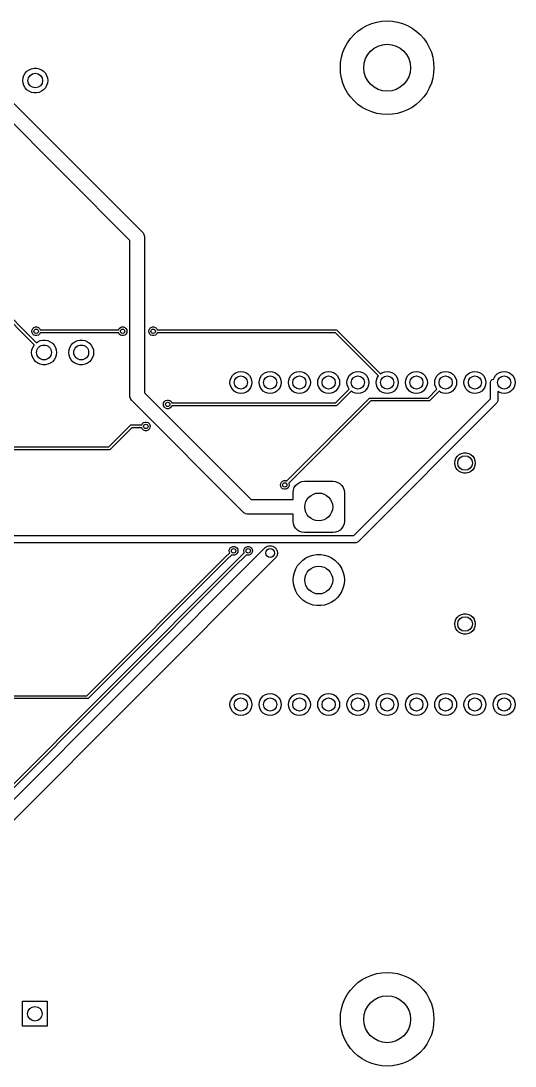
# Model space of a CAD drawing. Extents: x 2.09 to 5.54, y -4.3 to -1.49.
# Drawn here: x 4.211 to 5.541, y -4.299 to -1.488 of the extents above; entities that cross this region are included whole.
import ezdxf

# ---------------------------------------------------------------- set-up
doc = ezdxf.new("R2010")
doc.units = 0
doc.header["$MEASUREMENT"] = 0
doc.layers.add('BLACK', color=7, linetype='CONTINUOUS')

msp = doc.modelspace()

# ---------------------------------------------------------------- linework, layer by layer
at = {"layer": 'BLACK', "linetype": 'CONTINUOUS'}
for p, q in [((5.1688, -1.4913), (5.1827, -1.489)), ((5.1827, -1.489), (5.1969, -1.4882)), ((5.1969, -1.4882), (5.211, -1.489)), ((5.211, -1.489), (5.2249, -1.4913)), ((5.1078, -1.5251), (5.1183, -1.5157)), ((5.1183, -1.5157), (5.1298, -1.5075)), ((5.1298, -1.5075), (5.1422, -1.5007)), ((5.1422, -1.5007), (5.1552, -1.4953)), ((5.1552, -1.4953), (5.1688, -1.4913)), ((5.2249, -1.4913), (5.2385, -1.4953)), ((5.2385, -1.4953), (5.2515, -1.5007)), ((5.2515, -1.5007), (5.2639, -1.5075)), ((5.2639, -1.5075), (5.2754, -1.5157)), ((5.2754, -1.5157), (5.2859, -1.5251)), ((5.0902, -1.5471), (5.0984, -1.5356)), ((5.0984, -1.5356), (5.1078, -1.5251)), ((5.2859, -1.5251), (5.2953, -1.5356)), ((5.2953, -1.5356), (5.3035, -1.5471)), ((5.074, -1.5861), (5.0779, -1.5726)), ((5.0779, -1.5726), (5.0833, -1.5595)), ((5.0833, -1.5595), (5.0902, -1.5471)), ((5.3035, -1.5471), (5.3104, -1.5595)), ((5.3104, -1.5595), (5.3158, -1.5726)), ((5.3158, -1.5726), (5.3197, -1.5861)), ((5.0709, -1.6142), (5.0717, -1.6001)), ((5.0717, -1.6001), (5.074, -1.5861)), ((5.3197, -1.5861), (5.322, -1.6001)), ((5.322, -1.6001), (5.3228, -1.6142)), ((4.2191, -1.635), (4.2226, -1.629)), ((4.2226, -1.629), (4.2273, -1.6238)), ((4.2273, -1.6238), (4.2329, -1.6196)), ((4.2329, -1.6196), (4.2393, -1.6168)), ((4.2393, -1.6168), (4.2462, -1.6153)), ((4.2462, -1.6153), (4.2532, -1.6153)), ((4.2532, -1.6153), (4.26, -1.6168)), ((4.26, -1.6168), (4.2664, -1.6196)), ((4.2664, -1.6196), (4.272, -1.6238)), ((4.272, -1.6238), (4.2767, -1.629)), ((4.2767, -1.629), (4.2802, -1.635)), ((5.0717, -1.6283), (5.0709, -1.6142)), ((5.074, -1.6422), (5.0717, -1.6283)), ((5.322, -1.6283), (5.3197, -1.6422)), ((5.3228, -1.6142), (5.322, -1.6283)), ((4.2162, -1.6486), (4.2169, -1.6417)), ((4.2169, -1.6556), (4.2162, -1.6486)), ((4.2169, -1.6417), (4.2191, -1.635)), ((4.2191, -1.6622), (4.2169, -1.6556)), ((4.2802, -1.635), (4.2824, -1.6417)), ((4.2824, -1.6556), (4.2802, -1.6622)), ((4.2824, -1.6417), (4.2831, -1.6486)), ((4.2831, -1.6486), (4.2824, -1.6556)), ((5.0779, -1.6558), (5.074, -1.6422)), ((5.0833, -1.6688), (5.0779, -1.6558)), ((5.3158, -1.6558), (5.3104, -1.6688)), ((5.3197, -1.6422), (5.3158, -1.6558)), ((4.2226, -1.6683), (4.2191, -1.6622)), ((4.2273, -1.6735), (4.2226, -1.6683)), ((4.2329, -1.6776), (4.2273, -1.6735)), ((4.2393, -1.6804), (4.2329, -1.6776)), ((4.2462, -1.6819), (4.2393, -1.6804)), ((4.2532, -1.6819), (4.2462, -1.6819)), ((4.26, -1.6804), (4.2532, -1.6819)), ((4.2664, -1.6776), (4.26, -1.6804)), ((4.272, -1.6735), (4.2664, -1.6776)), ((4.2767, -1.6683), (4.272, -1.6735)), ((4.2802, -1.6622), (4.2767, -1.6683)), ((5.0902, -1.6812), (5.0833, -1.6688)), ((5.0984, -1.6927), (5.0902, -1.6812)), ((5.3035, -1.6812), (5.2953, -1.6927)), ((5.3104, -1.6688), (5.3035, -1.6812)), ((4.1693, -1.6878), (4.5379, -2.0564)), ((5.1078, -1.7033), (5.0984, -1.6927)), ((5.1183, -1.7127), (5.1078, -1.7033)), ((5.1298, -1.7208), (5.1183, -1.7127)), ((5.2754, -1.7127), (5.2639, -1.7208)), ((5.2859, -1.7033), (5.2754, -1.7127)), ((5.2953, -1.6927), (5.2859, -1.7033)), ((4.5043, -2.0785), (4.1496, -1.7238)), ((5.1422, -1.7277), (5.1298, -1.7208)), ((5.1552, -1.7331), (5.1422, -1.7277)), ((5.1688, -1.737), (5.1552, -1.7331)), ((5.1827, -1.7394), (5.1688, -1.737)), ((5.1969, -1.7402), (5.1827, -1.7394)), ((5.211, -1.7394), (5.1969, -1.7402)), ((5.2249, -1.737), (5.211, -1.7394)), ((5.2385, -1.7331), (5.2249, -1.737)), ((5.2515, -1.7277), (5.2385, -1.7331)), ((5.2639, -1.7208), (5.2515, -1.7277)), ((3.7219, -1.8231), (4.2526, -2.3538)), ((4.247, -2.3593), (3.7175, -1.8298)), ((4.5043, -2.4965), (4.5043, -2.0785)), ((4.5379, -2.0564), (4.5396, -2.0583)), ((4.5396, -2.0583), (4.5396, -2.0583)), ((4.5396, -2.0583), (4.5418, -2.0622)), ((4.5418, -2.0622), (4.5422, -2.0628)), ((4.5422, -2.0628), (4.5435, -2.0677)), ((4.5435, -2.0677), (4.5435, -2.0677)), ((4.5435, -2.0677), (4.5437, -2.0703)), ((4.5437, -2.0703), (4.5437, -2.4883)), ((4.2402, -2.3228), (4.2409, -2.3188)), ((4.2409, -2.3269), (4.2402, -2.3228)), ((4.2409, -2.3188), (4.2429, -2.3152)), ((4.2429, -2.3304), (4.2409, -2.3269)), ((4.2429, -2.3152), (4.2461, -2.3126)), ((4.2461, -2.3331), (4.2429, -2.3304)), ((4.2461, -2.3126), (4.2499, -2.3112)), ((4.2499, -2.3345), (4.2461, -2.3331)), ((4.2499, -2.3112), (4.254, -2.3112)), ((4.254, -2.3112), (4.2579, -2.3126)), ((4.2579, -2.3331), (4.254, -2.3345)), ((4.2579, -2.3126), (4.261, -2.3152)), ((4.261, -2.3304), (4.2579, -2.3331)), ((4.261, -2.3152), (4.2631, -2.3188)), ((4.2631, -2.3269), (4.261, -2.3304)), ((4.2631, -2.3188), (4.2631, -2.3189)), ((4.2631, -2.3189), (4.4488, -2.3189)), ((4.4488, -2.3268), (4.2631, -2.3268)), ((4.2631, -2.3268), (4.2631, -2.3269)), ((4.4488, -2.3189), (4.4735, -2.3189)), ((4.4735, -2.3268), (4.4488, -2.3268)), ((4.4735, -2.3188), (4.4756, -2.3152)), ((4.4735, -2.3189), (4.4735, -2.3188)), ((4.4735, -2.3269), (4.4735, -2.3268)), ((4.4756, -2.3304), (4.4735, -2.3269)), ((4.4756, -2.3152), (4.4787, -2.3126)), ((4.4787, -2.3331), (4.4756, -2.3304)), ((4.4787, -2.3126), (4.4826, -2.3112)), ((4.4826, -2.3345), (4.4787, -2.3331)), ((4.4826, -2.3112), (4.4867, -2.3112)), ((4.4867, -2.3112), (4.4906, -2.3126)), ((4.4906, -2.3331), (4.4867, -2.3345)), ((4.4906, -2.3126), (4.4937, -2.3152)), ((4.4937, -2.3304), (4.4906, -2.3331)), ((4.4937, -2.3152), (4.4957, -2.3188)), ((4.4957, -2.3269), (4.4937, -2.3304)), ((4.4957, -2.3188), (4.4965, -2.3228)), ((4.4965, -2.3228), (4.4957, -2.3269)), ((4.5551, -2.3228), (4.5558, -2.3188)), ((4.5558, -2.3269), (4.5551, -2.3228)), ((4.5558, -2.3188), (4.5579, -2.3152)), ((4.5579, -2.3304), (4.5558, -2.3269)), ((4.5579, -2.3152), (4.561, -2.3126)), ((4.561, -2.3331), (4.5579, -2.3304)), ((4.561, -2.3126), (4.5649, -2.3112)), ((4.5649, -2.3345), (4.561, -2.3331)), ((4.5649, -2.3112), (4.569, -2.3112)), ((4.569, -2.3112), (4.5728, -2.3126)), ((4.5728, -2.3331), (4.569, -2.3345)), ((4.5728, -2.3126), (4.576, -2.3152)), ((4.576, -2.3304), (4.5728, -2.3331)), ((4.576, -2.3152), (4.578, -2.3188)), ((4.578, -2.3269), (4.576, -2.3304)), ((4.578, -2.3188), (4.578, -2.3189)), ((4.578, -2.3189), (5.0591, -2.3189)), ((5.0574, -2.3268), (4.578, -2.3268)), ((4.578, -2.3268), (4.578, -2.3269)), ((5.1734, -2.4428), (5.0574, -2.3268)), ((5.0591, -2.3189), (5.0598, -2.319)), ((5.0598, -2.319), (5.0612, -2.3196)), ((5.0612, -2.3196), (5.0618, -2.3201)), ((5.0618, -2.3201), (5.179, -2.4372)), ((4.2427, -2.3663), (4.2462, -2.3603)), ((4.2462, -2.3603), (4.247, -2.3593)), ((4.254, -2.3345), (4.2499, -2.3345)), ((4.2526, -2.3538), (4.2565, -2.3509)), ((4.2565, -2.3509), (4.2629, -2.3481)), ((4.2629, -2.3481), (4.2697, -2.3466)), ((4.2697, -2.3466), (4.2767, -2.3466)), ((4.2767, -2.3466), (4.2836, -2.3481)), ((4.2836, -2.3481), (4.29, -2.3509)), ((4.29, -2.3509), (4.2956, -2.3551)), ((4.2956, -2.3551), (4.3003, -2.3603)), ((4.3003, -2.3603), (4.3038, -2.3663)), ((4.3427, -2.3663), (4.3462, -2.3603)), ((4.3462, -2.3603), (4.3508, -2.3551)), ((4.3508, -2.3551), (4.3565, -2.3509)), ((4.3565, -2.3509), (4.3629, -2.3481)), ((4.3629, -2.3481), (4.3697, -2.3466)), ((4.3697, -2.3466), (4.3767, -2.3466)), ((4.3767, -2.3466), (4.3836, -2.3481)), ((4.3836, -2.3481), (4.39, -2.3509)), ((4.39, -2.3509), (4.3956, -2.3551)), ((4.3956, -2.3551), (4.4003, -2.3603)), ((4.4003, -2.3603), (4.4038, -2.3663)), ((4.4867, -2.3345), (4.4826, -2.3345)), ((4.569, -2.3345), (4.5649, -2.3345)), ((4.2398, -2.3799), (4.2405, -2.373)), ((4.2405, -2.3869), (4.2398, -2.3799)), ((4.2405, -2.373), (4.2427, -2.3663)), ((4.2427, -2.3935), (4.2405, -2.3869)), ((4.3038, -2.3663), (4.306, -2.373)), ((4.306, -2.3869), (4.3038, -2.3935)), ((4.306, -2.373), (4.3067, -2.3799)), ((4.3067, -2.3799), (4.306, -2.3869)), ((4.3398, -2.3799), (4.3405, -2.373)), ((4.3405, -2.3869), (4.3398, -2.3799)), ((4.3405, -2.373), (4.3427, -2.3663)), ((4.3427, -2.3935), (4.3405, -2.3869)), ((4.4038, -2.3663), (4.406, -2.373)), ((4.406, -2.3869), (4.4038, -2.3935)), ((4.406, -2.373), (4.4067, -2.3799)), ((4.4067, -2.3799), (4.406, -2.3869)), ((4.2462, -2.3996), (4.2427, -2.3935)), ((4.2508, -2.4048), (4.2462, -2.3996)), ((4.2565, -2.4089), (4.2508, -2.4048)), ((4.2629, -2.4117), (4.2565, -2.4089)), ((4.2697, -2.4132), (4.2629, -2.4117)), ((4.2767, -2.4132), (4.2697, -2.4132)), ((4.2836, -2.4117), (4.2767, -2.4132)), ((4.29, -2.4089), (4.2836, -2.4117)), ((4.2956, -2.4048), (4.29, -2.4089)), ((4.3003, -2.3996), (4.2956, -2.4048)), ((4.3038, -2.3935), (4.3003, -2.3996)), ((4.3462, -2.3996), (4.3427, -2.3935)), ((4.3508, -2.4048), (4.3462, -2.3996)), ((4.3565, -2.4089), (4.3508, -2.4048)), ((4.3629, -2.4117), (4.3565, -2.4089)), ((4.3697, -2.4132), (4.3629, -2.4117)), ((4.3767, -2.4132), (4.3697, -2.4132)), ((4.3836, -2.4117), (4.3767, -2.4132)), ((4.39, -2.4089), (4.3836, -2.4117)), ((4.3956, -2.4048), (4.39, -2.4089)), ((4.4003, -2.3996), (4.3956, -2.4048)), ((4.4038, -2.3935), (4.4003, -2.3996)), ((4.7765, -2.4478), (4.7801, -2.4422)), ((4.7801, -2.4422), (4.7847, -2.4375)), ((4.7847, -2.4375), (4.7903, -2.434)), ((4.7903, -2.434), (4.7966, -2.4318)), ((4.7966, -2.4318), (4.8031, -2.4311)), ((4.8031, -2.4311), (4.8097, -2.4318)), ((4.8097, -2.4318), (4.816, -2.434)), ((4.816, -2.434), (4.8216, -2.4375)), ((4.8216, -2.4375), (4.8262, -2.4422)), ((4.8262, -2.4422), (4.8298, -2.4478)), ((4.8553, -2.4478), (4.8588, -2.4422)), ((4.8588, -2.4422), (4.8635, -2.4375)), ((4.8635, -2.4375), (4.8691, -2.434)), ((4.8691, -2.434), (4.8753, -2.4318)), ((4.8753, -2.4318), (4.8819, -2.4311)), ((4.8819, -2.4311), (4.8885, -2.4318)), ((4.8885, -2.4318), (4.8947, -2.434)), ((4.8947, -2.434), (4.9003, -2.4375)), ((4.9003, -2.4375), (4.905, -2.4422)), ((4.905, -2.4422), (4.9085, -2.4478)), ((4.934, -2.4478), (4.9375, -2.4422)), ((4.9375, -2.4422), (4.9422, -2.4375)), ((4.9422, -2.4375), (4.9478, -2.434)), ((4.9478, -2.434), (4.9541, -2.4318)), ((4.9541, -2.4318), (4.9606, -2.4311)), ((4.9606, -2.4311), (4.9672, -2.4318)), ((4.9672, -2.4318), (4.9734, -2.434)), ((4.9734, -2.434), (4.979, -2.4375)), ((4.979, -2.4375), (4.9837, -2.4422)), ((4.9837, -2.4422), (4.9872, -2.4478)), ((5.0128, -2.4478), (5.0163, -2.4422)), ((5.0163, -2.4422), (5.021, -2.4375)), ((5.021, -2.4375), (5.0266, -2.434)), ((5.0266, -2.434), (5.0328, -2.4318)), ((5.0328, -2.4318), (5.0394, -2.4311)), ((5.0394, -2.4311), (5.0459, -2.4318)), ((5.0459, -2.4318), (5.0522, -2.434)), ((5.0522, -2.434), (5.0578, -2.4375)), ((5.0578, -2.4375), (5.0625, -2.4422)), ((5.0625, -2.4422), (5.066, -2.4478)), ((5.0915, -2.4478), (5.095, -2.4422)), ((5.095, -2.4422), (5.0997, -2.4375)), ((5.0997, -2.4375), (5.1053, -2.434)), ((5.1053, -2.434), (5.1115, -2.4318)), ((5.1115, -2.4318), (5.1181, -2.4311)), ((5.1181, -2.4311), (5.1247, -2.4318)), ((5.1247, -2.4318), (5.1309, -2.434)), ((5.1309, -2.434), (5.1365, -2.4375)), ((5.1365, -2.4375), (5.1412, -2.4422)), ((5.1412, -2.4422), (5.1447, -2.4478)), ((5.1702, -2.4478), (5.1734, -2.4428)), ((5.179, -2.4372), (5.184, -2.434)), ((5.184, -2.434), (5.1903, -2.4318)), ((5.1903, -2.4318), (5.1969, -2.4311)), ((5.1969, -2.4311), (5.2034, -2.4318)), ((5.2034, -2.4318), (5.2097, -2.434)), ((5.2097, -2.434), (5.2153, -2.4375)), ((5.2153, -2.4375), (5.2199, -2.4422)), ((5.2199, -2.4422), (5.2235, -2.4478)), ((5.249, -2.4478), (5.2525, -2.4422)), ((5.2525, -2.4422), (5.2572, -2.4375)), ((5.2572, -2.4375), (5.2628, -2.434)), ((5.2628, -2.434), (5.269, -2.4318)), ((5.269, -2.4318), (5.2756, -2.4311)), ((5.2756, -2.4311), (5.2822, -2.4318)), ((5.2822, -2.4318), (5.2884, -2.434)), ((5.2884, -2.434), (5.294, -2.4375)), ((5.294, -2.4375), (5.2987, -2.4422)), ((5.2987, -2.4422), (5.3022, -2.4478)), ((5.3277, -2.4478), (5.3312, -2.4422)), ((5.3312, -2.4422), (5.3359, -2.4375)), ((5.3359, -2.4375), (5.3415, -2.434)), ((5.3415, -2.434), (5.3478, -2.4318)), ((5.3478, -2.4318), (5.3543, -2.4311)), ((5.3543, -2.4311), (5.3609, -2.4318)), ((5.3609, -2.4318), (5.3671, -2.434)), ((5.3671, -2.434), (5.3727, -2.4375)), ((5.3727, -2.4375), (5.3774, -2.4422)), ((5.3774, -2.4422), (5.3809, -2.4478)), ((5.4065, -2.4478), (5.41, -2.4422)), ((5.41, -2.4422), (5.4147, -2.4375)), ((5.4147, -2.4375), (5.4203, -2.434)), ((5.4203, -2.434), (5.4265, -2.4318)), ((5.4265, -2.4318), (5.4331, -2.4311)), ((5.4331, -2.4311), (5.4396, -2.4318)), ((5.4396, -2.4318), (5.4459, -2.434)), ((5.4459, -2.434), (5.4515, -2.4375)), ((5.4515, -2.4375), (5.4562, -2.4422)), ((5.4562, -2.4422), (5.4597, -2.4478)), ((5.4852, -2.4478), (5.4887, -2.4422)), ((5.4887, -2.4422), (5.4934, -2.4375)), ((5.4934, -2.4375), (5.499, -2.434)), ((5.499, -2.434), (5.5052, -2.4318)), ((5.5052, -2.4318), (5.5118, -2.4311)), ((5.5118, -2.4311), (5.5184, -2.4318)), ((5.5184, -2.4318), (5.5246, -2.434)), ((5.5246, -2.434), (5.5302, -2.4375)), ((5.5302, -2.4375), (5.5349, -2.4422)), ((5.5349, -2.4422), (5.5384, -2.4478)), ((4.7736, -2.4606), (4.7744, -2.4541)), ((4.7744, -2.4672), (4.7736, -2.4606)), ((4.7744, -2.4541), (4.7765, -2.4478)), ((4.7765, -2.4734), (4.7744, -2.4672)), ((4.7801, -2.479), (4.7765, -2.4734)), ((4.8298, -2.4734), (4.8262, -2.479)), ((4.8298, -2.4478), (4.8319, -2.4541)), ((4.8319, -2.4672), (4.8298, -2.4734)), ((4.8319, -2.4541), (4.8327, -2.4606)), ((4.8327, -2.4606), (4.8319, -2.4672)), ((4.8524, -2.4606), (4.8531, -2.4541)), ((4.8531, -2.4672), (4.8524, -2.4606)), ((4.8531, -2.4541), (4.8553, -2.4478)), ((4.8553, -2.4734), (4.8531, -2.4672)), ((4.8588, -2.479), (4.8553, -2.4734)), ((4.9085, -2.4734), (4.905, -2.479)), ((4.9085, -2.4478), (4.9107, -2.4541)), ((4.9107, -2.4672), (4.9085, -2.4734)), ((4.9107, -2.4541), (4.9114, -2.4606)), ((4.9114, -2.4606), (4.9107, -2.4672)), ((4.9311, -2.4606), (4.9318, -2.4541)), ((4.9318, -2.4672), (4.9311, -2.4606)), ((4.9318, -2.4541), (4.934, -2.4478)), ((4.934, -2.4734), (4.9318, -2.4672)), ((4.9375, -2.479), (4.934, -2.4734)), ((4.9872, -2.4734), (4.9837, -2.479)), ((4.9872, -2.4478), (4.9894, -2.4541)), ((4.9894, -2.4672), (4.9872, -2.4734)), ((4.9894, -2.4541), (4.9902, -2.4606)), ((4.9902, -2.4606), (4.9894, -2.4672)), ((5.0098, -2.4606), (5.0106, -2.4541)), ((5.0106, -2.4672), (5.0098, -2.4606)), ((5.0106, -2.4541), (5.0128, -2.4478)), ((5.0128, -2.4734), (5.0106, -2.4672)), ((5.0163, -2.479), (5.0128, -2.4734)), ((5.066, -2.4734), (5.0625, -2.479)), ((5.066, -2.4478), (5.0682, -2.4541)), ((5.0682, -2.4672), (5.066, -2.4734)), ((5.0682, -2.4541), (5.0689, -2.4606)), ((5.0689, -2.4606), (5.0682, -2.4672)), ((5.0886, -2.4606), (5.0893, -2.4541)), ((5.0893, -2.4672), (5.0886, -2.4606)), ((5.0893, -2.4541), (5.0915, -2.4478)), ((5.0915, -2.4734), (5.0893, -2.4672)), ((5.0947, -2.4785), (5.0915, -2.4734)), ((5.1447, -2.4734), (5.1412, -2.479)), ((5.1447, -2.4478), (5.1469, -2.4541)), ((5.1469, -2.4672), (5.1447, -2.4734)), ((5.1469, -2.4541), (5.1476, -2.4606)), ((5.1476, -2.4606), (5.1469, -2.4672)), ((5.1673, -2.4606), (5.1681, -2.4541)), ((5.1681, -2.4672), (5.1673, -2.4606)), ((5.1681, -2.4541), (5.1702, -2.4478)), ((5.1702, -2.4734), (5.1681, -2.4672)), ((5.1738, -2.479), (5.1702, -2.4734)), ((5.2235, -2.4734), (5.2199, -2.479)), ((5.2235, -2.4478), (5.2256, -2.4541)), ((5.2256, -2.4672), (5.2235, -2.4734)), ((5.2256, -2.4541), (5.2264, -2.4606)), ((5.2264, -2.4606), (5.2256, -2.4672)), ((5.2461, -2.4606), (5.2468, -2.4541)), ((5.2468, -2.4672), (5.2461, -2.4606)), ((5.2468, -2.4541), (5.249, -2.4478)), ((5.249, -2.4734), (5.2468, -2.4672)), ((5.2525, -2.479), (5.249, -2.4734)), ((5.3022, -2.4734), (5.2987, -2.479)), ((5.3022, -2.4478), (5.3044, -2.4541)), ((5.3044, -2.4672), (5.3022, -2.4734)), ((5.3044, -2.4541), (5.3051, -2.4606)), ((5.3051, -2.4606), (5.3044, -2.4672)), ((5.3248, -2.4606), (5.3255, -2.4541)), ((5.3255, -2.4672), (5.3248, -2.4606)), ((5.3255, -2.4541), (5.3277, -2.4478)), ((5.3277, -2.4734), (5.3255, -2.4672)), ((5.3309, -2.4785), (5.3277, -2.4734)), ((5.3809, -2.4734), (5.3774, -2.479)), ((5.3809, -2.4478), (5.3831, -2.4541)), ((5.3831, -2.4672), (5.3809, -2.4734)), ((5.3831, -2.4541), (5.3839, -2.4606)), ((5.3839, -2.4606), (5.3831, -2.4672)), ((5.4035, -2.4606), (5.4043, -2.4541)), ((5.4043, -2.4672), (5.4035, -2.4606)), ((5.4043, -2.4541), (5.4065, -2.4478)), ((5.4065, -2.4734), (5.4043, -2.4672)), ((5.41, -2.479), (5.4065, -2.4734)), ((5.4597, -2.4734), (5.4562, -2.479)), ((5.4597, -2.4478), (5.4619, -2.4541)), ((5.4619, -2.4672), (5.4597, -2.4734)), ((5.4619, -2.4541), (5.4626, -2.4606)), ((5.4626, -2.4606), (5.4619, -2.4672)), ((5.4752, -2.4611), (5.4754, -2.4592)), ((5.4752, -2.5043), (5.4752, -2.4611)), ((5.4754, -2.4592), (5.4769, -2.4556)), ((5.4769, -2.4556), (5.4796, -2.4529)), ((5.4796, -2.4529), (5.4831, -2.4514)), ((5.4831, -2.4514), (5.4839, -2.4514)), ((5.4839, -2.4514), (5.4852, -2.4478)), ((5.5384, -2.4734), (5.5349, -2.479)), ((5.5384, -2.4478), (5.5406, -2.4541)), ((5.5406, -2.4672), (5.5384, -2.4734)), ((5.5406, -2.4541), (5.5413, -2.4606)), ((5.5413, -2.4606), (5.5406, -2.4672)), ((4.5045, -2.499), (4.5043, -2.4965)), ((4.5056, -2.5033), (4.5045, -2.499)), ((4.5045, -2.499), (4.5045, -2.499)), ((4.5437, -2.4883), (4.831, -2.7756)), ((4.7847, -2.4837), (4.7801, -2.479)), ((4.7903, -2.4872), (4.7847, -2.4837)), ((4.7966, -2.4894), (4.7903, -2.4872)), ((4.8031, -2.4902), (4.7966, -2.4894)), ((4.8097, -2.4894), (4.8031, -2.4902)), ((4.816, -2.4872), (4.8097, -2.4894)), ((4.8216, -2.4837), (4.816, -2.4872)), ((4.8262, -2.479), (4.8216, -2.4837)), ((4.8635, -2.4837), (4.8588, -2.479)), ((4.8691, -2.4872), (4.8635, -2.4837)), ((4.8753, -2.4894), (4.8691, -2.4872)), ((4.8819, -2.4902), (4.8753, -2.4894)), ((4.8885, -2.4894), (4.8819, -2.4902)), ((4.8947, -2.4872), (4.8885, -2.4894)), ((4.9003, -2.4837), (4.8947, -2.4872)), ((4.905, -2.479), (4.9003, -2.4837)), ((4.9422, -2.4837), (4.9375, -2.479)), ((4.9478, -2.4872), (4.9422, -2.4837)), ((4.9541, -2.4894), (4.9478, -2.4872)), ((4.9606, -2.4902), (4.9541, -2.4894)), ((4.9672, -2.4894), (4.9606, -2.4902)), ((4.9734, -2.4872), (4.9672, -2.4894)), ((4.979, -2.4837), (4.9734, -2.4872)), ((4.9837, -2.479), (4.979, -2.4837)), ((5.021, -2.4837), (5.0163, -2.479)), ((5.0266, -2.4872), (5.021, -2.4837)), ((5.0328, -2.4894), (5.0266, -2.4872)), ((5.0394, -2.4902), (5.0328, -2.4894)), ((5.0459, -2.4894), (5.0394, -2.4902)), ((5.0522, -2.4872), (5.0459, -2.4894)), ((5.0578, -2.4837), (5.0522, -2.4872)), ((5.0574, -2.5157), (5.0947, -2.4785)), ((5.0625, -2.479), (5.0578, -2.4837)), ((5.1002, -2.4841), (5.0618, -2.5225)), ((5.1053, -2.4872), (5.1002, -2.4841)), ((5.1115, -2.4894), (5.1053, -2.4872)), ((5.1181, -2.4902), (5.1115, -2.4894)), ((5.1247, -2.4894), (5.1181, -2.4902)), ((5.1309, -2.4872), (5.1247, -2.4894)), ((5.1365, -2.4837), (5.1309, -2.4872)), ((5.1412, -2.479), (5.1365, -2.4837)), ((5.1784, -2.4837), (5.1738, -2.479)), ((5.184, -2.4872), (5.1784, -2.4837)), ((5.1903, -2.4894), (5.184, -2.4872)), ((5.1969, -2.4902), (5.1903, -2.4894)), ((5.2034, -2.4894), (5.1969, -2.4902)), ((5.2097, -2.4872), (5.2034, -2.4894)), ((5.2153, -2.4837), (5.2097, -2.4872)), ((5.2199, -2.479), (5.2153, -2.4837)), ((5.2572, -2.4837), (5.2525, -2.479)), ((5.2628, -2.4872), (5.2572, -2.4837)), ((5.269, -2.4894), (5.2628, -2.4872)), ((5.2756, -2.4902), (5.269, -2.4894)), ((5.2822, -2.4894), (5.2756, -2.4902)), ((5.2884, -2.4872), (5.2822, -2.4894)), ((5.294, -2.4837), (5.2884, -2.4872)), ((5.2987, -2.479), (5.294, -2.4837)), ((5.307, -2.5024), (5.3309, -2.4785)), ((5.3365, -2.4841), (5.3114, -2.5092)), ((5.3415, -2.4872), (5.3365, -2.4841)), ((5.3478, -2.4894), (5.3415, -2.4872)), ((5.3543, -2.4902), (5.3478, -2.4894)), ((5.3609, -2.4894), (5.3543, -2.4902)), ((5.3671, -2.4872), (5.3609, -2.4894)), ((5.3727, -2.4837), (5.3671, -2.4872)), ((5.3774, -2.479), (5.3727, -2.4837)), ((5.4147, -2.4837), (5.41, -2.479)), ((5.4203, -2.4872), (5.4147, -2.4837)), ((5.4265, -2.4894), (5.4203, -2.4872)), ((5.4331, -2.4902), (5.4265, -2.4894)), ((5.4396, -2.4894), (5.4331, -2.4902)), ((5.4459, -2.4872), (5.4396, -2.4894)), ((5.4515, -2.4837), (5.4459, -2.4872)), ((5.4562, -2.479), (5.4515, -2.4837)), ((5.499, -2.4872), (5.4949, -2.4846)), ((5.4949, -2.4846), (5.4949, -2.5084)), ((5.5052, -2.4894), (5.499, -2.4872)), ((5.5118, -2.4902), (5.5052, -2.4894)), ((5.5184, -2.4894), (5.5118, -2.4902)), ((5.5246, -2.4872), (5.5184, -2.4894)), ((5.5302, -2.4837), (5.5246, -2.4872)), ((5.5349, -2.479), (5.5302, -2.4837)), ((4.5058, -2.504), (4.5056, -2.5033)), ((4.5084, -2.5084), (4.5058, -2.504)), ((4.5101, -2.5104), (4.5084, -2.5084)), ((4.5084, -2.5084), (4.5084, -2.5084)), ((4.8089, -2.8092), (4.5101, -2.5104)), ((4.5945, -2.5197), (4.5952, -2.5156)), ((4.5952, -2.5237), (4.5945, -2.5197)), ((4.5952, -2.5156), (4.5973, -2.5121)), ((4.5973, -2.5273), (4.5952, -2.5237)), ((4.5973, -2.5121), (4.6004, -2.5095)), ((4.6004, -2.5299), (4.5973, -2.5273)), ((4.6004, -2.5095), (4.6042, -2.5081)), ((4.6042, -2.5313), (4.6004, -2.5299)), ((4.6042, -2.5081), (4.6084, -2.5081)), ((4.6084, -2.5081), (4.6122, -2.5095)), ((4.6122, -2.5299), (4.6084, -2.5313)), ((4.6122, -2.5095), (4.6153, -2.5121)), ((4.6153, -2.5273), (4.6122, -2.5299)), ((4.6153, -2.5121), (4.6174, -2.5156)), ((4.6174, -2.5237), (4.6153, -2.5273)), ((4.6174, -2.5156), (4.6174, -2.5157)), ((4.6174, -2.5157), (5.0574, -2.5157)), ((5.0591, -2.5236), (4.6174, -2.5236)), ((4.6174, -2.5236), (4.6174, -2.5237)), ((4.9263, -2.7257), (5.1483, -2.5036)), ((5.1527, -2.5103), (4.9318, -2.7312)), ((5.0598, -2.5235), (5.0591, -2.5236)), ((5.0612, -2.523), (5.0598, -2.5235)), ((5.0618, -2.5225), (5.0612, -2.523)), ((5.1075, -2.872), (5.4752, -2.5043)), ((5.492, -2.5154), (5.1185, -2.8888)), ((5.1483, -2.5036), (5.1489, -2.5031)), ((5.1489, -2.5031), (5.1503, -2.5025)), ((5.1503, -2.5025), (5.1511, -2.5024)), ((5.1511, -2.5024), (5.307, -2.5024)), ((5.3086, -2.5103), (5.1527, -2.5103)), ((5.3094, -2.5102), (5.3086, -2.5103)), ((5.3108, -2.5096), (5.3094, -2.5102)), ((5.3114, -2.5092), (5.3108, -2.5096)), ((5.4932, -2.5139), (5.492, -2.5154)), ((5.4947, -2.5103), (5.4932, -2.5139)), ((5.4932, -2.5139), (5.4932, -2.5139)), ((5.4949, -2.5084), (5.4947, -2.5103)), ((4.6084, -2.5313), (4.6042, -2.5313)), ((4.4472, -2.6339), (4.5051, -2.576)), ((4.5095, -2.5827), (4.4516, -2.6406)), ((4.5051, -2.576), (4.5057, -2.5755)), ((4.5057, -2.5755), (4.5061, -2.5753)), ((4.5061, -2.5753), (4.5071, -2.5749)), ((4.5071, -2.5749), (4.5079, -2.5748)), ((4.5079, -2.5748), (4.5361, -2.5748)), ((4.5361, -2.5827), (4.5095, -2.5827)), ((4.5361, -2.5747), (4.5382, -2.5711)), ((4.5361, -2.5748), (4.5361, -2.5747)), ((4.5361, -2.5828), (4.5361, -2.5827)), ((4.5382, -2.5863), (4.5361, -2.5828)), ((4.5382, -2.5711), (4.5413, -2.5685)), ((4.5413, -2.5685), (4.5452, -2.5671)), ((4.5452, -2.5671), (4.5493, -2.5671)), ((4.5493, -2.5671), (4.5531, -2.5685)), ((4.5531, -2.5685), (4.5563, -2.5711)), ((4.5563, -2.5711), (4.5583, -2.5747)), ((4.5583, -2.5828), (4.5563, -2.5863)), ((4.5583, -2.5747), (4.5591, -2.5787)), ((4.5591, -2.5787), (4.5583, -2.5828)), ((4.5413, -2.589), (4.5382, -2.5863)), ((4.5452, -2.5904), (4.5413, -2.589)), ((4.5493, -2.5904), (4.5452, -2.5904)), ((4.5531, -2.589), (4.5493, -2.5904)), ((4.5563, -2.5863), (4.5531, -2.589)), ((3.7795, -2.6339), (4.4472, -2.6339)), ((4.4488, -2.6417), (3.7812, -2.6417)), ((4.4496, -2.6417), (4.4488, -2.6417)), ((4.451, -2.6411), (4.4496, -2.6417)), ((4.4516, -2.6406), (4.451, -2.6411)), ((5.3797, -2.6706), (5.3821, -2.6644)), ((5.3821, -2.6644), (5.3859, -2.6589)), ((5.3859, -2.6589), (5.3908, -2.6545)), ((5.3908, -2.6545), (5.3967, -2.6514)), ((5.3967, -2.6514), (5.4032, -2.6498)), ((5.4032, -2.6498), (5.4098, -2.6498)), ((5.4098, -2.6498), (5.4163, -2.6514)), ((5.4163, -2.6514), (5.4222, -2.6545)), ((5.4222, -2.6545), (5.4271, -2.6589)), ((5.4271, -2.6589), (5.4309, -2.6644)), ((5.4309, -2.6644), (5.4333, -2.6706)), ((5.3789, -2.6772), (5.3797, -2.6706)), ((5.3797, -2.6838), (5.3789, -2.6772)), ((5.3821, -2.69), (5.3797, -2.6838)), ((5.3859, -2.6954), (5.3821, -2.69)), ((5.3908, -2.6998), (5.3859, -2.6954)), ((5.4271, -2.6954), (5.4222, -2.6998)), ((5.4309, -2.69), (5.4271, -2.6954)), ((5.4333, -2.6838), (5.4309, -2.69)), ((5.4333, -2.6706), (5.4341, -2.6772)), ((5.4341, -2.6772), (5.4333, -2.6838)), ((4.9122, -2.7286), (4.9154, -2.726)), ((4.9154, -2.726), (4.9192, -2.7246)), ((4.9192, -2.7246), (4.9233, -2.7246)), ((4.9233, -2.7246), (4.9263, -2.7257)), ((4.9675, -2.7271), (4.9742, -2.7264)), ((4.9742, -2.7264), (5.0514, -2.7264)), ((5.0514, -2.7264), (5.0581, -2.7271)), ((5.3967, -2.7029), (5.3908, -2.6998)), ((5.4032, -2.7045), (5.3967, -2.7029)), ((5.4098, -2.7045), (5.4032, -2.7045)), ((5.4163, -2.7029), (5.4098, -2.7045)), ((5.4222, -2.6998), (5.4163, -2.7029)), ((4.9094, -2.7362), (4.9102, -2.7322)), ((4.9102, -2.7403), (4.9094, -2.7362)), ((4.9102, -2.7322), (4.9122, -2.7286)), ((4.9122, -2.7438), (4.9102, -2.7403)), ((4.9154, -2.7464), (4.9122, -2.7438)), ((4.9192, -2.7479), (4.9154, -2.7464)), ((4.9233, -2.7479), (4.9192, -2.7479)), ((4.9272, -2.7464), (4.9233, -2.7479)), ((4.9303, -2.7438), (4.9272, -2.7464)), ((4.9324, -2.7403), (4.9303, -2.7438)), ((4.9318, -2.7312), (4.9324, -2.7322)), ((4.9324, -2.7322), (4.9331, -2.7362)), ((4.9331, -2.7362), (4.9324, -2.7403)), ((4.9439, -2.7567), (4.9447, -2.7499)), ((4.9447, -2.7499), (4.9469, -2.7435)), ((4.9469, -2.7435), (4.9505, -2.7378)), ((4.9505, -2.7378), (4.9553, -2.733)), ((4.9553, -2.733), (4.9611, -2.7294)), ((4.9611, -2.7294), (4.9675, -2.7271)), ((5.0581, -2.7271), (5.0645, -2.7294)), ((5.0645, -2.7294), (5.0703, -2.733)), ((5.0703, -2.733), (5.0751, -2.7378)), ((5.0751, -2.7378), (5.0787, -2.7435)), ((5.0787, -2.7435), (5.0809, -2.7499)), ((5.0809, -2.7499), (5.0817, -2.7567)), ((4.831, -2.7756), (4.9439, -2.7756)), ((4.9439, -2.7756), (4.9439, -2.7567)), ((5.0817, -2.7567), (5.0817, -2.8339)), ((4.8109, -2.8109), (4.8089, -2.8092)), ((4.8149, -2.8132), (4.8109, -2.8109)), ((4.8109, -2.8109), (4.8109, -2.8109)), ((4.8153, -2.8135), (4.8149, -2.8132)), ((4.8203, -2.8148), (4.8153, -2.8135)), ((4.8228, -2.815), (4.8203, -2.8148)), ((4.8203, -2.8148), (4.8203, -2.8148)), ((4.9439, -2.815), (4.8228, -2.815)), ((4.9439, -2.8339), (4.9439, -2.815)), ((4.9447, -2.8406), (4.9439, -2.8339)), ((5.0817, -2.8339), (5.0809, -2.8406)), ((4.9469, -2.847), (4.9447, -2.8406)), ((4.9505, -2.8528), (4.9469, -2.847)), ((4.9553, -2.8576), (4.9505, -2.8528)), ((4.9611, -2.8612), (4.9553, -2.8576)), ((4.9675, -2.8634), (4.9611, -2.8612)), ((4.9742, -2.8642), (4.9675, -2.8634)), ((5.0514, -2.8642), (4.9742, -2.8642)), ((5.0581, -2.8634), (5.0514, -2.8642)), ((5.0645, -2.8612), (5.0581, -2.8634)), ((5.0703, -2.8576), (5.0645, -2.8612)), ((5.0751, -2.8528), (5.0703, -2.8576)), ((5.0787, -2.847), (5.0751, -2.8528)), ((5.0809, -2.8406), (5.0787, -2.847)), ((4.0972, -2.872), (5.1075, -2.872)), ((5.1116, -2.8917), (4.1013, -2.8917)), ((5.1135, -2.8915), (5.1116, -2.8917)), ((5.117, -2.8901), (5.1135, -2.8915)), ((5.1185, -2.8888), (5.117, -2.8901)), ((5.117, -2.8901), (5.117, -2.8901)), ((4.1346, -3.6388), (4.868, -2.9054)), ((4.761, -2.9303), (4.7729, -2.9184)), ((4.7717, -2.9134), (4.7724, -2.9093)), ((4.7724, -2.9174), (4.7717, -2.9134)), ((4.7724, -2.9093), (4.7744, -2.9058)), ((4.7729, -2.9184), (4.7724, -2.9174)), ((4.7744, -2.9058), (4.7776, -2.9032)), ((4.7776, -2.9032), (4.7814, -2.9018)), ((4.7807, -2.95), (4.8123, -2.9184)), ((4.7814, -2.9018), (4.7855, -2.9018)), ((4.7855, -2.9018), (4.7894, -2.9032)), ((4.7894, -2.9032), (4.7925, -2.9058)), ((4.7925, -2.921), (4.7894, -2.9236)), ((4.7925, -2.9058), (4.7946, -2.9093)), ((4.7946, -2.9174), (4.7925, -2.921)), ((4.7946, -2.9093), (4.7953, -2.9134)), ((4.7953, -2.9134), (4.7946, -2.9174)), ((4.811, -2.9134), (4.8117, -2.9093)), ((4.8117, -2.9174), (4.811, -2.9134)), ((4.8117, -2.9093), (4.8138, -2.9058)), ((4.8123, -2.9184), (4.8117, -2.9174)), ((4.8138, -2.9058), (4.8169, -2.9032)), ((4.8169, -2.9032), (4.8208, -2.9018)), ((4.8208, -2.9018), (4.8249, -2.9018)), ((4.8249, -2.9018), (4.8287, -2.9032)), ((4.8287, -2.9032), (4.8319, -2.9058)), ((4.8319, -2.921), (4.8287, -2.9236)), ((4.8319, -2.9058), (4.8339, -2.9093)), ((4.8339, -2.9174), (4.8319, -2.921)), ((4.8339, -2.9093), (4.8346, -2.9134)), ((4.8346, -2.9134), (4.8339, -2.9174)), ((4.868, -2.9054), (4.8688, -2.9046)), ((4.8688, -2.9046), (4.869, -2.9044)), ((4.869, -2.9044), (4.8692, -2.9043)), ((4.8692, -2.9043), (4.8699, -2.9037)), ((4.8699, -2.9037), (4.8723, -2.9023)), ((4.8723, -2.9023), (4.8737, -2.9014)), ((4.8737, -2.9014), (4.874, -2.9013)), ((4.874, -2.9013), (4.8744, -2.9011)), ((4.8744, -2.9011), (4.8779, -2.9002)), ((4.8779, -2.9002), (4.8791, -2.8998)), ((4.8791, -2.8998), (4.8792, -2.8998)), ((4.8792, -2.8998), (4.8793, -2.8998)), ((4.8793, -2.8998), (4.8845, -2.8998)), ((4.8845, -2.8998), (4.8846, -2.8998)), ((4.8846, -2.8998), (4.8847, -2.8998)), ((4.8847, -2.8998), (4.8859, -2.9002)), ((4.8859, -2.9002), (4.8894, -2.9011)), ((4.8894, -2.9011), (4.8897, -2.9013)), ((4.8897, -2.9013), (4.8901, -2.9014)), ((4.8901, -2.9014), (4.8915, -2.9023)), ((4.8915, -2.9023), (4.8939, -2.9037)), ((4.8939, -2.9037), (4.8943, -2.9041)), ((4.8943, -2.9041), (4.8948, -2.9044)), ((4.8948, -2.9044), (4.8959, -2.9057)), ((4.8959, -2.9057), (4.8975, -2.9073)), ((4.8975, -2.9073), (4.8979, -2.9081)), ((4.8979, -2.9081), (4.8984, -2.9086)), ((4.8984, -2.9086), (4.8991, -2.91)), ((4.8991, -2.91), (4.9001, -2.9118)), ((4.9001, -2.9118), (4.9004, -2.9129)), ((4.9004, -2.9129), (4.9008, -2.9137)), ((4.9008, -2.9137), (4.901, -2.9151)), ((4.901, -2.9151), (4.9014, -2.9167)), ((4.9014, -2.9219), (4.901, -2.9235)), ((4.9014, -2.9167), (4.9014, -2.9181)), ((4.9014, -2.9181), (4.9016, -2.9193)), ((4.9016, -2.9193), (4.9014, -2.9205)), ((4.9014, -2.9205), (4.9014, -2.9219)), ((4.9975, -2.925), (5.0076, -2.9234)), ((5.0076, -2.9234), (5.0179, -2.9234)), ((5.0179, -2.9234), (5.0281, -2.925)), ((4.0338, -3.6969), (4.7807, -2.95)), ((4.8958, -2.9332), (4.1682, -3.6609)), ((4.3881, -3.3031), (4.761, -2.9303)), ((4.7666, -2.9359), (4.3925, -3.3099)), ((4.7785, -2.9239), (4.7666, -2.9359)), ((4.7814, -2.925), (4.7785, -2.9239)), ((4.7807, -2.95), (4.7807, -2.95)), ((4.7855, -2.925), (4.7814, -2.925)), ((4.7894, -2.9236), (4.7855, -2.925)), ((4.8178, -2.9239), (4.7862, -2.9555)), ((4.8208, -2.925), (4.8178, -2.9239)), ((4.8249, -2.925), (4.8208, -2.925)), ((4.8287, -2.9236), (4.8249, -2.925)), ((4.8975, -2.9313), (4.8958, -2.9332)), ((4.8979, -2.9305), (4.8975, -2.9313)), ((4.8984, -2.9299), (4.8979, -2.9305)), ((4.8991, -2.9285), (4.8984, -2.9299)), ((4.9001, -2.9268), (4.8991, -2.9285)), ((4.9004, -2.9257), (4.9001, -2.9268)), ((4.9008, -2.9248), (4.9004, -2.9257)), ((4.901, -2.9235), (4.9008, -2.9248)), ((4.9559, -2.9533), (4.9623, -2.9453)), ((4.9623, -2.9453), (4.9698, -2.9383)), ((4.9698, -2.9383), (4.9783, -2.9325)), ((4.9783, -2.9325), (4.9876, -2.928)), ((4.9876, -2.928), (4.9975, -2.925)), ((5.0281, -2.925), (5.038, -2.928)), ((5.038, -2.928), (5.0472, -2.9325)), ((5.0472, -2.9325), (5.0558, -2.9383)), ((5.0558, -2.9383), (5.0633, -2.9453)), ((5.0633, -2.9453), (5.0697, -2.9533)), ((4.7862, -2.9555), (4.0382, -3.7036)), ((4.7862, -2.9555), (4.7862, -2.9555)), ((4.9447, -2.9819), (4.947, -2.9718)), ((4.947, -2.9718), (4.9507, -2.9622)), ((4.9507, -2.9622), (4.9559, -2.9533)), ((5.0697, -2.9533), (5.0749, -2.9622)), ((5.0749, -2.9622), (5.0786, -2.9718)), ((5.0786, -2.9718), (5.0809, -2.9819)), ((4.9439, -2.9921), (4.9447, -2.9819)), ((4.9447, -3.0024), (4.9439, -2.9921)), ((4.947, -3.0124), (4.9447, -3.0024)), ((5.0809, -3.0024), (5.0786, -3.0124)), ((5.0809, -2.9819), (5.0817, -2.9921)), ((5.0817, -2.9921), (5.0809, -3.0024)), ((4.9507, -3.022), (4.947, -3.0124)), ((4.9559, -3.0309), (4.9507, -3.022)), ((4.9623, -3.039), (4.9559, -3.0309)), ((5.0697, -3.0309), (5.0633, -3.039)), ((5.0749, -3.022), (5.0697, -3.0309)), ((5.0786, -3.0124), (5.0749, -3.022)), ((4.9698, -3.046), (4.9623, -3.039)), ((4.9783, -3.0518), (4.9698, -3.046)), ((4.9876, -3.0563), (4.9783, -3.0518)), ((4.9975, -3.0593), (4.9876, -3.0563)), ((5.0076, -3.0608), (4.9975, -3.0593)), ((5.0179, -3.0608), (5.0076, -3.0608)), ((5.0281, -3.0593), (5.0179, -3.0608)), ((5.038, -3.0563), (5.0281, -3.0593)), ((5.0472, -3.0518), (5.038, -3.0563)), ((5.0558, -3.046), (5.0472, -3.0518)), ((5.0633, -3.039), (5.0558, -3.046)), ((5.3821, -3.0974), (5.3859, -3.092)), ((5.3859, -3.092), (5.3908, -3.0876)), ((5.3908, -3.0876), (5.3967, -3.0845)), ((5.3967, -3.0845), (5.4032, -3.0829)), ((5.4032, -3.0829), (5.4098, -3.0829)), ((5.4098, -3.0829), (5.4163, -3.0845)), ((5.4163, -3.0845), (5.4222, -3.0876)), ((5.4222, -3.0876), (5.4271, -3.092)), ((5.4271, -3.092), (5.4309, -3.0974)), ((5.3789, -3.1102), (5.3797, -3.1036)), ((5.3797, -3.1168), (5.3789, -3.1102)), ((5.3797, -3.1036), (5.3821, -3.0974)), ((5.3821, -3.123), (5.3797, -3.1168)), ((5.4309, -3.0974), (5.4333, -3.1036)), ((5.4333, -3.1168), (5.4309, -3.123)), ((5.4333, -3.1036), (5.4341, -3.1102)), ((5.4341, -3.1102), (5.4333, -3.1168)), ((5.3859, -3.1285), (5.3821, -3.123)), ((5.3908, -3.1329), (5.3859, -3.1285)), ((5.3967, -3.136), (5.3908, -3.1329)), ((5.4032, -3.1376), (5.3967, -3.136)), ((5.4098, -3.1376), (5.4032, -3.1376)), ((5.4163, -3.136), (5.4098, -3.1376)), ((5.4222, -3.1329), (5.4163, -3.136)), ((5.4271, -3.1285), (5.4222, -3.1329)), ((5.4309, -3.123), (5.4271, -3.1285)), ((3.8976, -3.3031), (4.3881, -3.3031)), ((4.3898, -3.311), (3.8993, -3.311)), ((4.3905, -3.3109), (4.3898, -3.311)), ((4.392, -3.3104), (4.3905, -3.3109)), ((4.3925, -3.3099), (4.392, -3.3104)), ((4.7744, -3.3202), (4.7765, -3.314)), ((4.7765, -3.314), (4.7801, -3.3084)), ((4.7801, -3.3084), (4.7847, -3.3037)), ((4.7847, -3.3037), (4.7903, -3.3002)), ((4.7903, -3.3002), (4.7966, -3.298)), ((4.7966, -3.298), (4.8031, -3.2972)), ((4.8031, -3.2972), (4.8097, -3.298)), ((4.8097, -3.298), (4.816, -3.3002)), ((4.816, -3.3002), (4.8216, -3.3037)), ((4.8216, -3.3037), (4.8262, -3.3084)), ((4.8262, -3.3084), (4.8298, -3.314)), ((4.8298, -3.314), (4.8319, -3.3202)), ((4.8531, -3.3202), (4.8553, -3.314)), ((4.8553, -3.314), (4.8588, -3.3084)), ((4.8588, -3.3084), (4.8635, -3.3037)), ((4.8635, -3.3037), (4.8691, -3.3002)), ((4.8691, -3.3002), (4.8753, -3.298)), ((4.8753, -3.298), (4.8819, -3.2972)), ((4.8819, -3.2972), (4.8885, -3.298)), ((4.8885, -3.298), (4.8947, -3.3002)), ((4.8947, -3.3002), (4.9003, -3.3037)), ((4.9003, -3.3037), (4.905, -3.3084)), ((4.905, -3.3084), (4.9085, -3.314)), ((4.9085, -3.314), (4.9107, -3.3202)), ((4.9318, -3.3202), (4.934, -3.314)), ((4.934, -3.314), (4.9375, -3.3084)), ((4.9375, -3.3084), (4.9422, -3.3037)), ((4.9422, -3.3037), (4.9478, -3.3002)), ((4.9478, -3.3002), (4.9541, -3.298)), ((4.9541, -3.298), (4.9606, -3.2972)), ((4.9606, -3.2972), (4.9672, -3.298)), ((4.9672, -3.298), (4.9734, -3.3002)), ((4.9734, -3.3002), (4.979, -3.3037)), ((4.979, -3.3037), (4.9837, -3.3084)), ((4.9837, -3.3084), (4.9872, -3.314)), ((4.9872, -3.314), (4.9894, -3.3202)), ((5.0106, -3.3202), (5.0128, -3.314)), ((5.0128, -3.314), (5.0163, -3.3084)), ((5.0163, -3.3084), (5.021, -3.3037)), ((5.021, -3.3037), (5.0266, -3.3002)), ((5.0266, -3.3002), (5.0328, -3.298)), ((5.0328, -3.298), (5.0394, -3.2972)), ((5.0394, -3.2972), (5.0459, -3.298)), ((5.0459, -3.298), (5.0522, -3.3002)), ((5.0522, -3.3002), (5.0578, -3.3037)), ((5.0578, -3.3037), (5.0625, -3.3084)), ((5.0625, -3.3084), (5.066, -3.314)), ((5.066, -3.314), (5.0682, -3.3202)), ((5.0893, -3.3202), (5.0915, -3.314)), ((5.0915, -3.314), (5.095, -3.3084)), ((5.095, -3.3084), (5.0997, -3.3037)), ((5.0997, -3.3037), (5.1053, -3.3002)), ((5.1053, -3.3002), (5.1115, -3.298)), ((5.1115, -3.298), (5.1181, -3.2972)), ((5.1181, -3.2972), (5.1247, -3.298)), ((5.1247, -3.298), (5.1309, -3.3002)), ((5.1309, -3.3002), (5.1365, -3.3037)), ((5.1365, -3.3037), (5.1412, -3.3084)), ((5.1412, -3.3084), (5.1447, -3.314)), ((5.1447, -3.314), (5.1469, -3.3202)), ((5.1681, -3.3202), (5.1702, -3.314)), ((5.1702, -3.314), (5.1738, -3.3084)), ((5.1738, -3.3084), (5.1784, -3.3037)), ((5.1784, -3.3037), (5.184, -3.3002)), ((5.184, -3.3002), (5.1903, -3.298)), ((5.1903, -3.298), (5.1969, -3.2972)), ((5.1969, -3.2972), (5.2034, -3.298)), ((5.2034, -3.298), (5.2097, -3.3002)), ((5.2097, -3.3002), (5.2153, -3.3037)), ((5.2153, -3.3037), (5.2199, -3.3084)), ((5.2199, -3.3084), (5.2235, -3.314)), ((5.2235, -3.314), (5.2256, -3.3202)), ((5.2468, -3.3202), (5.249, -3.314)), ((5.249, -3.314), (5.2525, -3.3084)), ((5.2525, -3.3084), (5.2572, -3.3037)), ((5.2572, -3.3037), (5.2628, -3.3002)), ((5.2628, -3.3002), (5.269, -3.298)), ((5.269, -3.298), (5.2756, -3.2972)), ((5.2756, -3.2972), (5.2822, -3.298)), ((5.2822, -3.298), (5.2884, -3.3002)), ((5.2884, -3.3002), (5.294, -3.3037)), ((5.294, -3.3037), (5.2987, -3.3084)), ((5.2987, -3.3084), (5.3022, -3.314)), ((5.3022, -3.314), (5.3044, -3.3202)), ((5.3255, -3.3202), (5.3277, -3.314)), ((5.3277, -3.314), (5.3312, -3.3084)), ((5.3312, -3.3084), (5.3359, -3.3037)), ((5.3359, -3.3037), (5.3415, -3.3002)), ((5.3415, -3.3002), (5.3478, -3.298)), ((5.3478, -3.298), (5.3543, -3.2972)), ((5.3543, -3.2972), (5.3609, -3.298)), ((5.3609, -3.298), (5.3671, -3.3002)), ((5.3671, -3.3002), (5.3727, -3.3037)), ((5.3727, -3.3037), (5.3774, -3.3084)), ((5.3774, -3.3084), (5.3809, -3.314)), ((5.3809, -3.314), (5.3831, -3.3202)), ((5.4043, -3.3202), (5.4065, -3.314)), ((5.4065, -3.314), (5.41, -3.3084)), ((5.41, -3.3084), (5.4147, -3.3037)), ((5.4147, -3.3037), (5.4203, -3.3002)), ((5.4203, -3.3002), (5.4265, -3.298)), ((5.4265, -3.298), (5.4331, -3.2972)), ((5.4331, -3.2972), (5.4396, -3.298)), ((5.4396, -3.298), (5.4459, -3.3002)), ((5.4459, -3.3002), (5.4515, -3.3037)), ((5.4515, -3.3037), (5.4562, -3.3084)), ((5.4562, -3.3084), (5.4597, -3.314)), ((5.4597, -3.314), (5.4619, -3.3202)), ((5.483, -3.3202), (5.4852, -3.314)), ((5.4852, -3.314), (5.4887, -3.3084)), ((5.4887, -3.3084), (5.4934, -3.3037)), ((5.4934, -3.3037), (5.499, -3.3002)), ((5.499, -3.3002), (5.5052, -3.298)), ((5.5052, -3.298), (5.5118, -3.2972)), ((5.5118, -3.2972), (5.5184, -3.298)), ((5.5184, -3.298), (5.5246, -3.3002)), ((5.5246, -3.3002), (5.5302, -3.3037)), ((5.5302, -3.3037), (5.5349, -3.3084)), ((5.5349, -3.3084), (5.5384, -3.314)), ((5.5384, -3.314), (5.5406, -3.3202)), ((4.7736, -3.3268), (4.7744, -3.3202)), ((4.7744, -3.3333), (4.7736, -3.3268)), ((4.7765, -3.3396), (4.7744, -3.3333)), ((4.7801, -3.3452), (4.7765, -3.3396)), ((4.8298, -3.3396), (4.8262, -3.3452)), ((4.8319, -3.3333), (4.8298, -3.3396)), ((4.8319, -3.3202), (4.8327, -3.3268)), ((4.8327, -3.3268), (4.8319, -3.3333)), ((4.8524, -3.3268), (4.8531, -3.3202)), ((4.8531, -3.3333), (4.8524, -3.3268)), ((4.8553, -3.3396), (4.8531, -3.3333)), ((4.8588, -3.3452), (4.8553, -3.3396)), ((4.9085, -3.3396), (4.905, -3.3452)), ((4.9107, -3.3333), (4.9085, -3.3396)), ((4.9107, -3.3202), (4.9114, -3.3268)), ((4.9114, -3.3268), (4.9107, -3.3333)), ((4.9311, -3.3268), (4.9318, -3.3202)), ((4.9318, -3.3333), (4.9311, -3.3268)), ((4.934, -3.3396), (4.9318, -3.3333)), ((4.9375, -3.3452), (4.934, -3.3396)), ((4.9872, -3.3396), (4.9837, -3.3452)), ((4.9894, -3.3333), (4.9872, -3.3396)), ((4.9894, -3.3202), (4.9902, -3.3268)), ((4.9902, -3.3268), (4.9894, -3.3333)), ((5.0098, -3.3268), (5.0106, -3.3202)), ((5.0106, -3.3333), (5.0098, -3.3268)), ((5.0128, -3.3396), (5.0106, -3.3333)), ((5.0163, -3.3452), (5.0128, -3.3396)), ((5.066, -3.3396), (5.0625, -3.3452)), ((5.0682, -3.3333), (5.066, -3.3396)), ((5.0682, -3.3202), (5.0689, -3.3268)), ((5.0689, -3.3268), (5.0682, -3.3333)), ((5.0886, -3.3268), (5.0893, -3.3202)), ((5.0893, -3.3333), (5.0886, -3.3268)), ((5.0915, -3.3396), (5.0893, -3.3333)), ((5.095, -3.3452), (5.0915, -3.3396)), ((5.1447, -3.3396), (5.1412, -3.3452)), ((5.1469, -3.3333), (5.1447, -3.3396)), ((5.1469, -3.3202), (5.1476, -3.3268)), ((5.1476, -3.3268), (5.1469, -3.3333)), ((5.1673, -3.3268), (5.1681, -3.3202)), ((5.1681, -3.3333), (5.1673, -3.3268)), ((5.1702, -3.3396), (5.1681, -3.3333)), ((5.1738, -3.3452), (5.1702, -3.3396)), ((5.2235, -3.3396), (5.2199, -3.3452)), ((5.2256, -3.3333), (5.2235, -3.3396)), ((5.2256, -3.3202), (5.2264, -3.3268)), ((5.2264, -3.3268), (5.2256, -3.3333)), ((5.2461, -3.3268), (5.2468, -3.3202)), ((5.2468, -3.3333), (5.2461, -3.3268)), ((5.249, -3.3396), (5.2468, -3.3333)), ((5.2525, -3.3452), (5.249, -3.3396)), ((5.3022, -3.3396), (5.2987, -3.3452)), ((5.3044, -3.3333), (5.3022, -3.3396)), ((5.3044, -3.3202), (5.3051, -3.3268)), ((5.3051, -3.3268), (5.3044, -3.3333)), ((5.3248, -3.3268), (5.3255, -3.3202)), ((5.3255, -3.3333), (5.3248, -3.3268)), ((5.3277, -3.3396), (5.3255, -3.3333)), ((5.3312, -3.3452), (5.3277, -3.3396)), ((5.3809, -3.3396), (5.3774, -3.3452)), ((5.3831, -3.3333), (5.3809, -3.3396)), ((5.3831, -3.3202), (5.3839, -3.3268)), ((5.3839, -3.3268), (5.3831, -3.3333)), ((5.4035, -3.3268), (5.4043, -3.3202)), ((5.4043, -3.3333), (5.4035, -3.3268)), ((5.4065, -3.3396), (5.4043, -3.3333)), ((5.41, -3.3452), (5.4065, -3.3396)), ((5.4597, -3.3396), (5.4562, -3.3452)), ((5.4619, -3.3333), (5.4597, -3.3396)), ((5.4619, -3.3202), (5.4626, -3.3268)), ((5.4626, -3.3268), (5.4619, -3.3333)), ((5.4823, -3.3268), (5.483, -3.3202)), ((5.483, -3.3333), (5.4823, -3.3268)), ((5.4852, -3.3396), (5.483, -3.3333)), ((5.4887, -3.3452), (5.4852, -3.3396)), ((5.5384, -3.3396), (5.5349, -3.3452)), ((5.5406, -3.3333), (5.5384, -3.3396)), ((5.5406, -3.3202), (5.5413, -3.3268)), ((5.5413, -3.3268), (5.5406, -3.3333)), ((4.7847, -3.3499), (4.7801, -3.3452)), ((4.7903, -3.3534), (4.7847, -3.3499)), ((4.7966, -3.3556), (4.7903, -3.3534)), ((4.8031, -3.3563), (4.7966, -3.3556)), ((4.8097, -3.3556), (4.8031, -3.3563)), ((4.816, -3.3534), (4.8097, -3.3556)), ((4.8216, -3.3499), (4.816, -3.3534)), ((4.8262, -3.3452), (4.8216, -3.3499)), ((4.8635, -3.3499), (4.8588, -3.3452)), ((4.8691, -3.3534), (4.8635, -3.3499)), ((4.8753, -3.3556), (4.8691, -3.3534)), ((4.8819, -3.3563), (4.8753, -3.3556)), ((4.8885, -3.3556), (4.8819, -3.3563)), ((4.8947, -3.3534), (4.8885, -3.3556)), ((4.9003, -3.3499), (4.8947, -3.3534)), ((4.905, -3.3452), (4.9003, -3.3499)), ((4.9422, -3.3499), (4.9375, -3.3452)), ((4.9478, -3.3534), (4.9422, -3.3499)), ((4.9541, -3.3556), (4.9478, -3.3534)), ((4.9606, -3.3563), (4.9541, -3.3556)), ((4.9672, -3.3556), (4.9606, -3.3563)), ((4.9734, -3.3534), (4.9672, -3.3556)), ((4.979, -3.3499), (4.9734, -3.3534)), ((4.9837, -3.3452), (4.979, -3.3499)), ((5.021, -3.3499), (5.0163, -3.3452)), ((5.0266, -3.3534), (5.021, -3.3499)), ((5.0328, -3.3556), (5.0266, -3.3534)), ((5.0394, -3.3563), (5.0328, -3.3556)), ((5.0459, -3.3556), (5.0394, -3.3563)), ((5.0522, -3.3534), (5.0459, -3.3556)), ((5.0578, -3.3499), (5.0522, -3.3534)), ((5.0625, -3.3452), (5.0578, -3.3499)), ((5.0997, -3.3499), (5.095, -3.3452)), ((5.1053, -3.3534), (5.0997, -3.3499)), ((5.1115, -3.3556), (5.1053, -3.3534)), ((5.1181, -3.3563), (5.1115, -3.3556)), ((5.1247, -3.3556), (5.1181, -3.3563)), ((5.1309, -3.3534), (5.1247, -3.3556)), ((5.1365, -3.3499), (5.1309, -3.3534)), ((5.1412, -3.3452), (5.1365, -3.3499)), ((5.1784, -3.3499), (5.1738, -3.3452)), ((5.184, -3.3534), (5.1784, -3.3499)), ((5.1903, -3.3556), (5.184, -3.3534)), ((5.1969, -3.3563), (5.1903, -3.3556)), ((5.2034, -3.3556), (5.1969, -3.3563)), ((5.2097, -3.3534), (5.2034, -3.3556)), ((5.2153, -3.3499), (5.2097, -3.3534)), ((5.2199, -3.3452), (5.2153, -3.3499)), ((5.2572, -3.3499), (5.2525, -3.3452)), ((5.2628, -3.3534), (5.2572, -3.3499)), ((5.269, -3.3556), (5.2628, -3.3534)), ((5.2756, -3.3563), (5.269, -3.3556)), ((5.2822, -3.3556), (5.2756, -3.3563)), ((5.2884, -3.3534), (5.2822, -3.3556)), ((5.294, -3.3499), (5.2884, -3.3534)), ((5.2987, -3.3452), (5.294, -3.3499)), ((5.3359, -3.3499), (5.3312, -3.3452)), ((5.3415, -3.3534), (5.3359, -3.3499)), ((5.3478, -3.3556), (5.3415, -3.3534)), ((5.3543, -3.3563), (5.3478, -3.3556)), ((5.3609, -3.3556), (5.3543, -3.3563)), ((5.3671, -3.3534), (5.3609, -3.3556)), ((5.3727, -3.3499), (5.3671, -3.3534)), ((5.3774, -3.3452), (5.3727, -3.3499)), ((5.4147, -3.3499), (5.41, -3.3452)), ((5.4203, -3.3534), (5.4147, -3.3499)), ((5.4265, -3.3556), (5.4203, -3.3534)), ((5.4331, -3.3563), (5.4265, -3.3556)), ((5.4396, -3.3556), (5.4331, -3.3563)), ((5.4459, -3.3534), (5.4396, -3.3556)), ((5.4515, -3.3499), (5.4459, -3.3534)), ((5.4562, -3.3452), (5.4515, -3.3499)), ((5.4934, -3.3499), (5.4887, -3.3452)), ((5.499, -3.3534), (5.4934, -3.3499)), ((5.5052, -3.3556), (5.499, -3.3534)), ((5.5118, -3.3563), (5.5052, -3.3556)), ((5.5184, -3.3556), (5.5118, -3.3563)), ((5.5246, -3.3534), (5.5184, -3.3556)), ((5.5302, -3.3499), (5.5246, -3.3534)), ((5.5349, -3.3452), (5.5302, -3.3499)), ((5.1827, -4.048), (5.1969, -4.0472)), ((5.1969, -4.0472), (5.211, -4.048)), ((5.1078, -4.0841), (5.1183, -4.0747)), ((5.1183, -4.0747), (5.1298, -4.0666)), ((5.1298, -4.0666), (5.1422, -4.0597)), ((5.1422, -4.0597), (5.1552, -4.0543)), ((5.1552, -4.0543), (5.1688, -4.0504)), ((5.1688, -4.0504), (5.1827, -4.048)), ((5.211, -4.048), (5.2249, -4.0504)), ((5.2249, -4.0504), (5.2385, -4.0543)), ((5.2385, -4.0543), (5.2515, -4.0597)), ((5.2515, -4.0597), (5.2639, -4.0666)), ((5.2639, -4.0666), (5.2754, -4.0747)), ((5.2754, -4.0747), (5.2859, -4.0841)), ((5.0902, -4.1062), (5.0984, -4.0947)), ((5.0984, -4.0947), (5.1078, -4.0841)), ((5.2859, -4.0841), (5.2953, -4.0947)), ((5.2953, -4.0947), (5.3035, -4.1062)), ((4.215, -4.1919), (4.215, -4.125)), ((4.215, -4.125), (4.2819, -4.125)), ((4.2819, -4.125), (4.2819, -4.1919)), ((5.074, -4.1452), (5.0779, -4.1316)), ((5.0779, -4.1316), (5.0833, -4.1186)), ((5.0833, -4.1186), (5.0902, -4.1062)), ((5.3035, -4.1062), (5.3104, -4.1186)), ((5.3104, -4.1186), (5.3158, -4.1316)), ((5.3158, -4.1316), (5.3197, -4.1452)), ((5.0709, -4.1732), (5.0717, -4.1591)), ((5.0717, -4.1591), (5.074, -4.1452)), ((5.3197, -4.1452), (5.322, -4.1591)), ((5.322, -4.1591), (5.3228, -4.1732)), ((5.0717, -4.1873), (5.0709, -4.1732)), ((5.074, -4.2013), (5.0717, -4.1873)), ((5.322, -4.1873), (5.3197, -4.2013)), ((5.3228, -4.1732), (5.322, -4.1873)), ((4.2819, -4.1919), (4.215, -4.1919)), ((5.0779, -4.2148), (5.074, -4.2013)), ((5.0833, -4.2279), (5.0779, -4.2148)), ((5.3158, -4.2148), (5.3104, -4.2279)), ((5.3197, -4.2013), (5.3158, -4.2148)), ((5.0902, -4.2403), (5.0833, -4.2279)), ((5.0984, -4.2518), (5.0902, -4.2403)), ((5.3035, -4.2403), (5.2953, -4.2518)), ((5.3104, -4.2279), (5.3035, -4.2403)), ((5.1078, -4.2623), (5.0984, -4.2518)), ((5.1183, -4.2717), (5.1078, -4.2623)), ((5.1298, -4.2799), (5.1183, -4.2717)), ((5.2754, -4.2717), (5.2639, -4.2799)), ((5.2859, -4.2623), (5.2754, -4.2717)), ((5.2953, -4.2518), (5.2859, -4.2623)), ((5.1422, -4.2867), (5.1298, -4.2799)), ((5.1552, -4.2921), (5.1422, -4.2867)), ((5.1688, -4.2961), (5.1552, -4.2921)), ((5.1827, -4.2984), (5.1688, -4.2961)), ((5.1969, -4.2992), (5.1827, -4.2984)), ((5.211, -4.2984), (5.1969, -4.2992)), ((5.2249, -4.2961), (5.211, -4.2984)), ((5.2385, -4.2921), (5.2249, -4.2961)), ((5.2515, -4.2867), (5.2385, -4.2921)), ((5.2639, -4.2799), (5.2515, -4.2867))]:
    msp.add_line(p, q, dxfattribs=at)
at = {"layer": 'BLACK'}
for centre, radius in [((5.1969, -1.6142), 0.063), ((4.2497, -1.6486), 0.0197), ((4.252, -2.3228), 0.00591), ((4.4846, -2.3228), 0.00591), ((4.5669, -2.3228), 0.00591), ((4.2732, -2.3799), 0.02), ((4.3732, -2.3799), 0.02), ((4.8031, -2.4606), 0.0177), ((4.8819, -2.4606), 0.0177), ((4.9606, -2.4606), 0.0177), ((5.0394, -2.4606), 0.0177), ((5.1181, -2.4606), 0.0177), ((5.1969, -2.4606), 0.0177), ((5.2756, -2.4606), 0.0177), ((5.3543, -2.4606), 0.0177), ((5.4331, -2.4606), 0.0177), ((5.5118, -2.4606), 0.0177), ((4.6063, -2.5197), 0.00591), ((4.5472, -2.5787), 0.00591), ((5.4065, -2.6772), 0.0197), ((4.9213, -2.7362), 0.00591), ((5.0128, -2.7953), 0.0374), ((4.7835, -2.9134), 0.00591), ((4.8228, -2.9134), 0.00591), ((4.8819, -2.9193), 0.0118), ((5.0128, -2.9921), 0.0374), ((5.4065, -3.1102), 0.0197), ((4.8031, -3.3268), 0.0177), ((4.8819, -3.3268), 0.0177), ((4.9606, -3.3268), 0.0177), ((5.0394, -3.3268), 0.0177), ((5.1181, -3.3268), 0.0177), ((5.1969, -3.3268), 0.0177), ((5.2756, -3.3268), 0.0177), ((5.3543, -3.3268), 0.0177), ((5.4331, -3.3268), 0.0177), ((5.5118, -3.3268), 0.0177), ((5.1969, -4.1732), 0.063), ((4.2485, -4.1585), 0.0197)]:
    msp.add_circle(centre, radius, dxfattribs=at)

doc.saveas('drawing.dxf')
